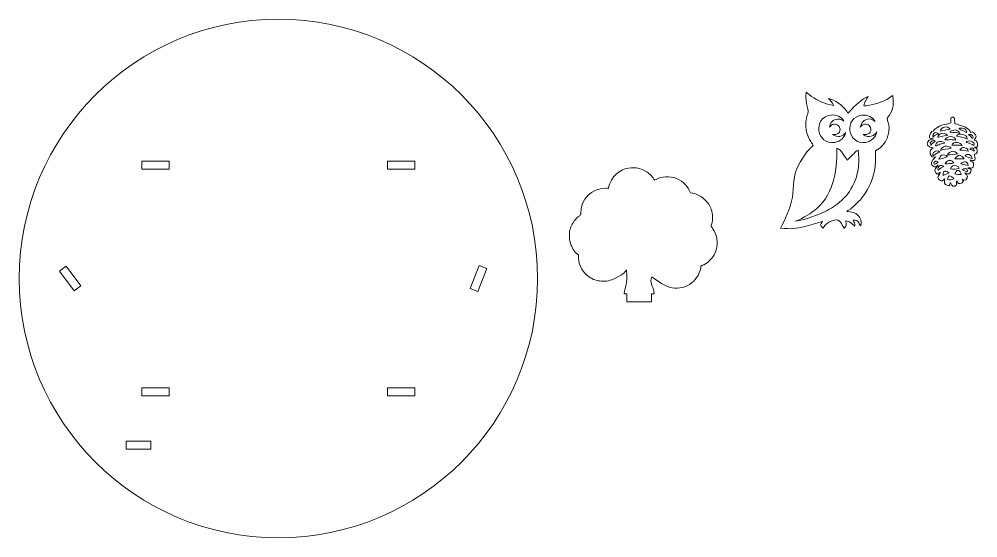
# Model space of a CAD drawing. Header units: millimetres. Extents: x -321 to 337, y -126 to 321.
# Drawn here: x -81.4 to 269.9, y -126.1 to 63.9 of the extents above; entities that cross this region are included whole.
import ezdxf

# ---------------------------------------------------------------- set-up
doc = ezdxf.new("R2010")
doc.units = ezdxf.units.MM
doc.header["$MEASUREMENT"] = 0
doc.layers.add('layer 1', color=7, linetype='Continuous')

msp = doc.modelspace()

# ---------------------------------------------------------------- linework, layer by layer
at = {"layer": 'layer 1', "color": 142, "lineweight": 9}
for points, knots in [([(13.5775, -126.0618), (66.0445, -126.0618), (108.5775, -83.5288), (108.5775, -31.0618), (108.5775, -31.0618), (108.5775, 21.4052), (66.0445, 63.9382), (13.5775, 63.9382), (13.5775, 63.9382), (-38.8895, 63.9382), (-81.4225, 21.4052), (-81.4225, -31.0618), (-81.4225, -31.0618), (-81.4225, -83.5288), (-38.8895, -126.0618), (13.5775, -126.0618)], [0, 0, 0, 0, 0.2, 0.2, 0.2, 0.2, 0.4, 0.4, 0.4, 0.4, 0.6, 0.6, 0.6, 0.6, 1, 1, 1, 1]), ([(-36.4225, 11.9382), (-36.4225, 11.9382), (-26.4225, 11.9382), (-26.4225, 11.9382), (-26.4225, 11.9382), (-26.4225, 11.9382), (-26.4225, 8.9382), (-26.4225, 8.9382), (-26.4225, 8.9382), (-26.4225, 8.9382), (-36.4225, 8.9382), (-36.4225, 8.9382), (-36.4225, 8.9382), (-36.4225, 8.9382), (-36.4225, 11.9382), (-36.4225, 11.9382)], [0, 0, 0, 0, 0.2, 0.2, 0.2, 0.2, 0.4, 0.4, 0.4, 0.4, 0.6, 0.6, 0.6, 0.6, 1, 1, 1, 1]), ([(53.5775, 11.9382), (53.5775, 11.9382), (63.5775, 11.9382), (63.5775, 11.9382), (63.5775, 11.9382), (63.5775, 11.9382), (63.5775, 8.9382), (63.5775, 8.9382), (63.5775, 8.9382), (63.5775, 8.9382), (53.5775, 8.9382), (53.5775, 8.9382), (53.5775, 8.9382), (53.5775, 8.9382), (53.5775, 11.9382), (53.5775, 11.9382)], [0, 0, 0, 0, 0.2, 0.2, 0.2, 0.2, 0.4, 0.4, 0.4, 0.4, 0.6, 0.6, 0.6, 0.6, 1, 1, 1, 1]), ([(141.1734, -27.8679), (140.7142, -28.6791), (139.7682, -29.9066), (135.7408, -31.5174), (135.7408, -31.5174), (135.1477, -31.7583), (133.9792, -32.0384), (133.1767, -32.0384), (133.1767, -32.0384), (131.2099, -32.0384), (130.2927, -31.9761), (128.4752, -31.0731), (128.4752, -31.0731), (127.9212, -30.7979), (127.5579, -30.5453), (127.0869, -30.1947), (127.0869, -30.1947), (125.762, -29.2087), (124.7837, -27.8479), (124.1631, -26.3184), (124.1631, -26.3184), (123.6913, -25.1562), (123.5431, -24.1168), (123.5431, -22.4679), (123.5431, -22.4679), (122.4898, -21.7626), (121.3435, -20.1306), (120.8614, -18.9162), (120.8614, -18.9162), (120.4693, -17.9286), (120.2488, -16.8561), (120.206, -15.7794), (120.206, -15.7794), (120.206, -15.7794), (120.206, -15.0047), (120.206, -15.0047), (120.206, -15.0047), (120.2683, -13.4402), (120.7108, -11.9075), (121.553, -10.6554), (121.553, -10.6554), (122.1929, -9.7042), (122.7082, -9.0644), (123.5978, -8.3556), (123.5978, -8.3556), (123.8155, -8.1822), (124.1487, -7.8709), (124.4246, -7.7972), (124.4246, -7.7972), (124.4183, -7.5125), (124.3617, -7.547), (124.3617, -7.2305), (124.3617, -7.2305), (124.3617, -2.0048), (128.3989, 2.0252), (133.5544, 2.0252), (133.5544, 2.0252), (133.9599, 2.0252), (134.1216, 1.9622), (134.5618, 1.9622), (134.5618, 1.9622), (134.6394, 2.8938), (135.1855, 4.1612), (135.6106, 4.9432), (135.6106, 4.9432), (136.5292, 6.6334), (138.0148, 7.9353), (139.7456, 8.7418), (139.7456, 8.7418), (141.3453, 9.4872), (142.3732, 9.518), (144.0695, 9.518), (144.0695, 9.518), (145.6913, 9.518), (147.577, 8.7051), (148.5664, 8.0333), (148.5664, 8.0333), (149.6898, 7.2705), (150.7956, 6.1324), (151.4362, 4.9216), (151.4362, 4.9216), (152.2793, 5.4861), (154.181, 6.1808), (155.5919, 6.1808), (155.5919, 6.1808), (155.5919, 6.1808), (156.4734, 6.1808), (156.4734, 6.1808), (156.4734, 6.1808), (159.2832, 6.1808), (161.8853, 4.525), (163.3824, 2.5117), (163.3824, 2.5117), (164.2579, 1.3345), (164.1363, 1.2198), (164.5958, 0.2622), (164.5958, 0.2622), (166.9318, 0.2622), (170.0167, -1.7369), (171.2675, -3.8331), (171.2675, -3.8331), (171.2675, -3.8331), (172.0046, -5.2367), (172.0046, -5.2367), (172.0046, -5.2367), (172.6905, -6.762), (172.8858, -8.7026), (172.5248, -10.5002), (172.5248, -10.5002), (172.4688, -10.7791), (172.4134, -11.0014), (172.3408, -11.2606), (172.3408, -11.2606), (172.2895, -11.4437), (172.1516, -11.7777), (172.1516, -11.9529), (172.1516, -11.9529), (172.1516, -12.0146), (174.3553, -14.4601), (174.3553, -17.4937), (174.3553, -17.4937), (174.3553, -19.2637), (174.3364, -19.6309), (173.7497, -21.2957), (173.7497, -21.2957), (173.2189, -22.8015), (171.9493, -24.3474), (170.6862, -25.2842), (170.6862, -25.2842), (169.7001, -26.0155), (169.3577, -26.0557), (168.4367, -26.4976), (168.4367, -26.4976), (168.4367, -28.6186), (166.7443, -31.3895), (165.0015, -32.6959), (165.0015, -32.6959), (162.8775, -34.2881), (160.5483, -34.8823), (157.8761, -34.4766), (157.8761, -34.4766), (155.2182, -34.0731), (152.7121, -31.9586), (150.4902, -30.4534), (150.4902, -30.4534), (149.3543, -32.6573), (150.9806, -33.5082), (151.301, -36.6313), (151.301, -36.6313), (151.301, -36.6313), (150.3231, -36.6313), (150.3231, -36.6313), (150.3231, -36.6313), (150.3231, -36.6313), (150.3231, -39.6313), (150.3231, -39.6313), (150.3231, -39.6313), (150.3231, -39.6313), (141.3231, -39.6313), (141.3231, -39.6313), (141.3231, -39.6313), (141.3231, -39.6313), (141.3231, -36.6313), (141.3231, -36.6313), (141.3231, -36.6313), (141.3231, -36.6313), (140.3452, -36.6313), (140.3452, -36.6313), (140.3452, -36.6313), (140.5921, -33.6652), (141.6631, -33.7513), (141.1734, -27.8679)], [0, 0, 0, 0, 0.02272727, 0.02272727, 0.02272727, 0.02272727, 0.04545455, 0.04545455, 0.04545455, 0.04545455, 0.06818182, 0.06818182, 0.06818182, 0.06818182, 0.09090909, 0.09090909, 0.09090909, 0.09090909, 0.11363636, 0.11363636, 0.11363636, 0.11363636, 0.13636364, 0.13636364, 0.13636364, 0.13636364, 0.15909091, 0.15909091, 0.15909091, 0.15909091, 0.18181818, 0.18181818, 0.18181818, 0.18181818, 0.20454545, 0.20454545, 0.20454545, 0.20454545, 0.22727273, 0.22727273, 0.22727273, 0.22727273, 0.25, 0.25, 0.25, 0.25, 0.27272727, 0.27272727, 0.27272727, 0.27272727, 0.29545455, 0.29545455, 0.29545455, 0.29545455, 0.31818182, 0.31818182, 0.31818182, 0.31818182, 0.34090909, 0.34090909, 0.34090909, 0.34090909, 0.36363636, 0.36363636, 0.36363636, 0.36363636, 0.38636364, 0.38636364, 0.38636364, 0.38636364, 0.40909091, 0.40909091, 0.40909091, 0.40909091, 0.43181818, 0.43181818, 0.43181818, 0.43181818, 0.45454545, 0.45454545, 0.45454545, 0.45454545, 0.47727273, 0.47727273, 0.47727273, 0.47727273, 0.5, 0.5, 0.5, 0.5, 0.52272727, 0.52272727, 0.52272727, 0.52272727, 0.54545455, 0.54545455, 0.54545455, 0.54545455, 0.56818182, 0.56818182, 0.56818182, 0.56818182, 0.59090909, 0.59090909, 0.59090909, 0.59090909, 0.61363636, 0.61363636, 0.61363636, 0.61363636, 0.63636364, 0.63636364, 0.63636364, 0.63636364, 0.65909091, 0.65909091, 0.65909091, 0.65909091, 0.68181818, 0.68181818, 0.68181818, 0.68181818, 0.70454545, 0.70454545, 0.70454545, 0.70454545, 0.72727273, 0.72727273, 0.72727273, 0.72727273, 0.75, 0.75, 0.75, 0.75, 0.77272727, 0.77272727, 0.77272727, 0.77272727, 0.79545455, 0.79545455, 0.79545455, 0.79545455, 0.81818182, 0.81818182, 0.81818182, 0.81818182, 0.84090909, 0.84090909, 0.84090909, 0.84090909, 0.86363636, 0.86363636, 0.86363636, 0.86363636, 0.88636364, 0.88636364, 0.88636364, 0.88636364, 0.90909091, 0.90909091, 0.90909091, 0.90909091, 0.93181818, 0.93181818, 0.93181818, 0.93181818, 0.95454545, 0.95454545, 0.95454545, 0.95454545, 1, 1, 1, 1]), ([(-61.2244, -35.5601), (-61.2244, -35.5601), (-66.6327, -28.3663), (-66.6327, -28.3663), (-66.6327, -28.3663), (-66.6327, -28.3663), (-64.2348, -26.5635), (-64.2348, -26.5635), (-64.2348, -26.5635), (-64.2348, -26.5635), (-58.8265, -33.7573), (-58.8265, -33.7573), (-58.8265, -33.7573), (-58.8265, -33.7573), (-61.2244, -35.5601), (-61.2244, -35.5601)], [0, 0, 0, 0, 0.2, 0.2, 0.2, 0.2, 0.4, 0.4, 0.4, 0.4, 0.6, 0.6, 0.6, 0.6, 1, 1, 1, 1]), ([(83.8691, -34.6949), (83.8691, -34.6949), (87.1787, -26.3255), (87.1787, -26.3255), (87.1787, -26.3255), (87.1787, -26.3255), (89.9685, -27.4287), (89.9685, -27.4287), (89.9685, -27.4287), (89.9685, -27.4287), (86.6589, -35.7981), (86.6589, -35.7981), (86.6589, -35.7981), (86.6589, -35.7981), (83.8691, -34.6949), (83.8691, -34.6949)], [0, 0, 0, 0, 0.2, 0.2, 0.2, 0.2, 0.4, 0.4, 0.4, 0.4, 0.6, 0.6, 0.6, 0.6, 1, 1, 1, 1]), ([(-36.4225, -71.0618), (-36.4225, -71.0618), (-26.4225, -71.0618), (-26.4225, -71.0618), (-26.4225, -71.0618), (-26.4225, -71.0618), (-26.4225, -74.0618), (-26.4225, -74.0618), (-26.4225, -74.0618), (-26.4225, -74.0618), (-36.4225, -74.0618), (-36.4225, -74.0618), (-36.4225, -74.0618), (-36.4225, -74.0618), (-36.4225, -71.0618), (-36.4225, -71.0618)], [0, 0, 0, 0, 0.2, 0.2, 0.2, 0.2, 0.4, 0.4, 0.4, 0.4, 0.6, 0.6, 0.6, 0.6, 1, 1, 1, 1]), ([(53.5775, -71.0618), (53.5775, -71.0618), (63.5775, -71.0618), (63.5775, -71.0618), (63.5775, -71.0618), (63.5775, -71.0618), (63.5775, -74.0618), (63.5775, -74.0618), (63.5775, -74.0618), (63.5775, -74.0618), (53.5775, -74.0618), (53.5775, -74.0618), (53.5775, -74.0618), (53.5775, -74.0618), (53.5775, -71.0618), (53.5775, -71.0618)], [0, 0, 0, 0, 0.2, 0.2, 0.2, 0.2, 0.4, 0.4, 0.4, 0.4, 0.6, 0.6, 0.6, 0.6, 1, 1, 1, 1]), ([(-42.2095, -90.6054), (-42.2095, -90.6054), (-33.2095, -90.6054), (-33.2095, -90.6054), (-33.2095, -90.6054), (-33.2095, -90.6054), (-33.2095, -93.6054), (-33.2095, -93.6054), (-33.2095, -93.6054), (-33.2095, -93.6054), (-42.2095, -93.6054), (-42.2095, -93.6054), (-42.2095, -93.6054), (-42.2095, -93.6054), (-42.2095, -90.6054), (-42.2095, -90.6054)], [0, 0, 0, 0, 0.2, 0.2, 0.2, 0.2, 0.4, 0.4, 0.4, 0.4, 0.6, 0.6, 0.6, 0.6, 1, 1, 1, 1])]:
    msp.add_open_spline(points, degree=3, knots=knots, dxfattribs=at)
at = {"layer": 'layer 1', "color": 2, "lineweight": 9}
for points, knots in [([(238.7282, 35.974), (237.8575, 35.3485), (237.4858, 35.0393), (236.5059, 34.5007), (236.5059, 34.5007), (234.3795, 33.3321), (230.5794, 32.3018), (228.1767, 32.1559), (228.1767, 32.1559), (228.258, 33.5206), (229.165, 34.5889), (229.6597, 35.5856), (229.6597, 35.5856), (227.7457, 34.9071), (224.4045, 31.9758), (223.1846, 30.3701), (223.1846, 30.3701), (223.1846, 30.3701), (222.3983, 29.4924), (222.3983, 29.4924), (222.3983, 29.4924), (222.1147, 29.8386), (221.919, 30.1255), (221.6875, 30.4459), (221.6875, 30.4459), (220.3751, 32.262), (217.5142, 34.4102), (215.2, 34.8834), (215.2, 34.8834), (215.776, 34.3892), (216.7001, 33.4482), (216.9859, 32.3263), (216.9859, 32.3263), (214.2333, 32.6774), (211.1421, 34.1317), (208.9625, 35.6672), (208.9625, 35.6672), (208.9625, 35.6672), (206.9823, 37.1876), (206.9823, 37.1876), (206.9823, 37.1876), (206.5043, 32.3489), (208.2115, 31.0238), (207.5954, 29.332), (207.5954, 29.332), (206.6742, 26.802), (206.5945, 24.1986), (207.4539, 21.6512), (207.4539, 21.6512), (208.1797, 19.5001), (208.7455, 19.199), (209.5564, 17.8222), (209.5564, 17.8222), (209.2106, 17.2816), (208.6529, 16.911), (208.2019, 16.3774), (208.2019, 16.3774), (207.7553, 15.8491), (207.4159, 15.5289), (206.9914, 14.9516), (206.9914, 14.9516), (206.9914, 14.9516), (204.8876, 11.7909), (204.8876, 11.7909), (204.8876, 11.7909), (201.6354, 6.0298), (202.5873, 2.6545), (201.934, -1.2438), (201.934, -1.2438), (201.3013, -5.0185), (199.2634, -9.3991), (197.6016, -12.6572), (197.6016, -12.6572), (201.6323, -12.9516), (202.6363, -12.8982), (206.9899, -11.8644), (206.9899, -11.8644), (206.9899, -11.8644), (212.9954, -10.1512), (212.9954, -10.1512), (212.9954, -10.1512), (212.0774, -11.3469), (211.9201, -11.6012), (213.1787, -12.5671), (213.1787, -12.5671), (213.9634, -11.9215), (213.7319, -10.7031), (217.3289, -9.6989), (217.3289, -9.6989), (219.6149, -9.0607), (219.8634, -11.3614), (220.9166, -12.569), (220.9166, -12.569), (221.8661, -11.8968), (221.6654, -11.3558), (221.5103, -9.9898), (221.5103, -9.9898), (223.6927, -10.1757), (224.0171, -11.4824), (224.8435, -11.8618), (224.8435, -11.8618), (224.8757, -10.5285), (224.6114, -10.6943), (224.2776, -9.6579), (224.2776, -9.6579), (226.3539, -9.5913), (226.047, -10.7821), (227.0409, -11.8194), (227.0409, -11.8194), (227.735, -8.5371), (225.1904, -6.3227), (221.8787, -6.5716), (221.8787, -6.5716), (222.2102, -6.2416), (222.1608, -6.3089), (222.5544, -6.0364), (222.5544, -6.0364), (224.8629, -4.4389), (224.816, -4.0596), (226.3488, -2.7565), (226.3488, -2.7565), (227.266, -1.9768), (229.234, 0.9898), (229.7754, 2.0496), (229.7754, 2.0496), (232.1719, 6.7407), (232.6474, 9.7825), (232.3615, 15.7372), (232.3615, 15.7372), (233.9824, 16.3065), (235.9471, 18.4771), (236.6741, 20.3391), (236.6741, 20.3391), (237.1189, 21.4783), (237.4039, 22.7287), (237.378, 24.0799), (237.378, 24.0799), (237.3474, 25.6711), (236.7987, 26.5316), (236.6902, 27.7004), (236.6902, 27.7004), (238.7186, 30.2416), (239.3059, 31.9308), (238.7282, 35.974)], [0, 0, 0, 0, 0.02702703, 0.02702703, 0.02702703, 0.02702703, 0.05405405, 0.05405405, 0.05405405, 0.05405405, 0.08108108, 0.08108108, 0.08108108, 0.08108108, 0.10810811, 0.10810811, 0.10810811, 0.10810811, 0.13513514, 0.13513514, 0.13513514, 0.13513514, 0.16216216, 0.16216216, 0.16216216, 0.16216216, 0.18918919, 0.18918919, 0.18918919, 0.18918919, 0.21621622, 0.21621622, 0.21621622, 0.21621622, 0.24324324, 0.24324324, 0.24324324, 0.24324324, 0.27027027, 0.27027027, 0.27027027, 0.27027027, 0.2972973, 0.2972973, 0.2972973, 0.2972973, 0.32432432, 0.32432432, 0.32432432, 0.32432432, 0.35135135, 0.35135135, 0.35135135, 0.35135135, 0.37837838, 0.37837838, 0.37837838, 0.37837838, 0.40540541, 0.40540541, 0.40540541, 0.40540541, 0.43243243, 0.43243243, 0.43243243, 0.43243243, 0.45945946, 0.45945946, 0.45945946, 0.45945946, 0.48648649, 0.48648649, 0.48648649, 0.48648649, 0.51351351, 0.51351351, 0.51351351, 0.51351351, 0.54054054, 0.54054054, 0.54054054, 0.54054054, 0.56756757, 0.56756757, 0.56756757, 0.56756757, 0.59459459, 0.59459459, 0.59459459, 0.59459459, 0.62162162, 0.62162162, 0.62162162, 0.62162162, 0.64864865, 0.64864865, 0.64864865, 0.64864865, 0.67567568, 0.67567568, 0.67567568, 0.67567568, 0.7027027, 0.7027027, 0.7027027, 0.7027027, 0.72972973, 0.72972973, 0.72972973, 0.72972973, 0.75675676, 0.75675676, 0.75675676, 0.75675676, 0.78378378, 0.78378378, 0.78378378, 0.78378378, 0.81081081, 0.81081081, 0.81081081, 0.81081081, 0.83783784, 0.83783784, 0.83783784, 0.83783784, 0.86486486, 0.86486486, 0.86486486, 0.86486486, 0.89189189, 0.89189189, 0.89189189, 0.89189189, 0.91891892, 0.91891892, 0.91891892, 0.91891892, 0.94594595, 0.94594595, 0.94594595, 0.94594595, 1, 1, 1, 1]), ([(215.5293, 24.3184), (215.5293, 24.3184), (216.2855, 25.0547), (216.2855, 25.0547), (216.2855, 25.0547), (217.3115, 25.8981), (218.8556, 25.2907), (219.251, 24.2556), (219.251, 24.2556), (219.9421, 22.4465), (218.4232, 21.4294), (216.6482, 21.7227), (216.6482, 21.7227), (218.4722, 20.3088), (220.5169, 20.9604), (221.4674, 22.3682), (221.4674, 22.3682), (221.0395, 20.631), (219.7406, 19.1344), (217.4617, 18.7889), (217.4617, 18.7889), (210.8109, 17.7806), (209.2329, 27.7964), (215.9313, 28.7794), (215.9313, 28.7794), (218.2508, 29.1198), (219.9156, 28.1109), (220.8254, 26.6164), (220.8254, 26.6164), (219.0406, 28.1156), (215.9292, 27.4012), (215.5293, 24.3184)], [0, 0, 0, 0, 0.11111111, 0.11111111, 0.11111111, 0.11111111, 0.22222222, 0.22222222, 0.22222222, 0.22222222, 0.33333333, 0.33333333, 0.33333333, 0.33333333, 0.44444444, 0.44444444, 0.44444444, 0.44444444, 0.55555556, 0.55555556, 0.55555556, 0.55555556, 0.66666667, 0.66666667, 0.66666667, 0.66666667, 0.77777778, 0.77777778, 0.77777778, 0.77777778, 1, 1, 1, 1]), ([(226.8177, 24.3184), (226.8177, 24.3184), (227.5739, 25.0547), (227.5739, 25.0547), (227.5739, 25.0547), (228.5999, 25.8981), (230.1439, 25.2907), (230.5394, 24.2556), (230.5394, 24.2556), (231.2305, 22.4465), (229.7116, 21.4294), (227.9366, 21.7227), (227.9366, 21.7227), (229.8875, 20.2104), (232.0909, 21.0611), (232.9378, 22.6727), (232.9378, 22.6727), (232.4626, 20.6225), (230.728, 19.0681), (228.8215, 18.7856), (228.8215, 18.7856), (222.0268, 17.7788), (220.7174, 28.0041), (227.4301, 28.7975), (227.4301, 28.7975), (229.5637, 29.0496), (231.3522, 27.9844), (232.3096, 26.4375), (232.3096, 26.4375), (230.5673, 28.1661), (227.2327, 27.5174), (226.8177, 24.3184)], [0, 0, 0, 0, 0.11111111, 0.11111111, 0.11111111, 0.11111111, 0.22222222, 0.22222222, 0.22222222, 0.22222222, 0.33333333, 0.33333333, 0.33333333, 0.33333333, 0.44444444, 0.44444444, 0.44444444, 0.44444444, 0.55555556, 0.55555556, 0.55555556, 0.55555556, 0.66666667, 0.66666667, 0.66666667, 0.66666667, 0.77777778, 0.77777778, 0.77777778, 0.77777778, 1, 1, 1, 1]), ([(260.5423, 28.1006), (260.8313, 28.1006), (261.2653, 28.1307), (261.3126, 27.6006), (261.3126, 27.6006), (261.3126, 27.6006), (261.4905, 25.6065), (261.4905, 25.6065), (261.4905, 25.6065), (263.1241, 25.3987), (262.9464, 25.012), (263.5926, 24.9852), (263.5926, 24.9852), (264.6003, 24.9432), (266.3077, 23.9336), (266.8162, 23.2963), (266.8162, 23.2963), (267.161, 22.8645), (267.0224, 22.8642), (267.2244, 22.4413), (267.2244, 22.4413), (267.6292, 22.5344), (268.0042, 23.0788), (269.0218, 21.6204), (269.0218, 21.6204), (269.7206, 20.619), (268.9877, 20.6254), (268.5535, 19.5807), (268.5535, 19.5807), (269.2653, 19.439), (269.4807, 19.4338), (269.7009, 18.7649), (269.7009, 18.7649), (269.9091, 18.1314), (269.8689, 17.5486), (269.5875, 17.0719), (269.5875, 17.0719), (269.5875, 17.0719), (268.6983, 17.0026), (268.6983, 17.0026), (268.6983, 17.0026), (269.2528, 16.6112), (269.5331, 17.0376), (269.6337, 15.8005), (269.6337, 15.8005), (269.7042, 14.9345), (269.4276, 14.6009), (268.6474, 14.5079), (268.6474, 14.5079), (268.7398, 13.9771), (269.061, 12.9574), (268.7799, 12.4667), (268.7799, 12.4667), (268.3867, 11.7801), (267.4341, 12.4776), (267.0468, 12.251), (267.0468, 12.251), (267.4531, 11.643), (268.1274, 11.8758), (268.3218, 11.2058), (268.3218, 11.2058), (268.4586, 10.7349), (268.3401, 9.68), (267.8457, 9.4561), (267.8457, 9.4561), (267.4064, 9.2963), (266.6023, 9.6062), (266.2743, 9.4337), (266.2743, 9.4337), (266.5549, 9.1476), (267.8728, 9.2665), (267.3318, 7.9901), (267.3318, 7.9901), (267.1768, 7.6247), (267.0421, 7.6244), (266.8342, 7.3303), (266.8342, 7.3303), (266.0794, 7.2081), (265.7077, 7.3833), (265.1368, 7.6717), (265.1368, 7.6717), (265.4215, 7.0987), (266.402, 6.8159), (266.0135, 5.7726), (266.0135, 5.7726), (265.4598, 4.2864), (264.2431, 5.2733), (264.2213, 5.2834), (264.2213, 5.2834), (264.3873, 5.0079), (264.5398, 4.9449), (264.6408, 4.6441), (264.6408, 4.6441), (264.4913, 4.1812), (263.943, 3.7703), (263.429, 3.6831), (263.429, 3.6831), (262.4753, 3.5211), (262.5106, 4.1503), (262.3095, 4.7276), (262.3095, 4.7276), (261.5551, 4.4198), (262.8625, 3.1898), (261.4927, 2.7987), (261.4927, 2.7987), (260.3136, 2.4622), (260.2747, 3.4965), (259.8768, 4.1638), (259.8768, 4.1638), (259.5715, 3.7754), (259.8401, 3.3941), (259.3947, 2.8848), (259.3947, 2.8848), (259.1199, 2.8726), (257.9584, 3.4213), (257.9012, 3.4832), (257.9012, 3.4832), (257.5299, 3.8865), (257.7609, 4.9308), (257.7647, 5.4766), (257.7647, 5.4766), (257.3798, 5.3002), (257.5833, 5.4012), (257.283, 5.0468), (257.283, 5.0468), (256.669, 4.3217), (256.207, 4.7895), (255.5519, 5.3551), (255.5519, 5.3551), (254.7748, 6.0265), (255.9547, 7.0483), (256.2303, 7.839), (256.2303, 7.839), (255.3551, 7.6243), (255.6794, 7.2169), (255.0385, 7.1518), (255.0385, 7.1518), (253.1977, 8.4406), (254.8268, 9.6258), (255.3852, 10.5482), (255.3852, 10.5482), (255.0751, 10.4079), (254.4224, 9.7443), (254.0531, 9.7892), (254.0531, 9.7892), (253.7261, 9.829), (252.9689, 10.5109), (252.8901, 10.7562), (252.8901, 10.7562), (252.5863, 11.7011), (254.1267, 13.1765), (254.4146, 13.4705), (254.4146, 13.4705), (253.3602, 13.0468), (252.7799, 13.6924), (252.4946, 14.5872), (252.4946, 14.5872), (252.1418, 15.6935), (252.776, 16.3074), (253.5302, 16.8112), (253.5302, 16.8112), (252.1031, 17.1246), (250.6837, 17.5024), (251.7754, 19.3505), (251.7754, 19.3505), (252.0349, 19.7898), (253.0867, 20.0154), (253.7203, 20.1309), (253.7203, 20.1309), (253.1621, 20.2509), (252.58, 20.2177), (252.1446, 20.4777), (252.1446, 20.4777), (252.0088, 21.237), (252.7869, 23.1478), (253.7229, 23.0005), (253.7229, 23.0005), (254.0241, 23.5523), (254.3256, 23.7835), (254.9061, 24.1747), (254.9061, 24.1747), (256.4376, 25.2078), (256.9737, 25.2975), (258.5657, 25.5099), (258.5657, 25.5099), (259.2314, 25.5987), (259.3239, 25.9252), (260.0423, 25.9166), (260.0423, 25.9166), (260.0423, 25.9166), (260.0423, 27.6006), (260.0423, 27.6006), (260.0423, 27.6006), (260.0423, 27.876), (260.2669, 28.1006), (260.5423, 28.1006)], [0, 0, 0, 0, 0.02, 0.02, 0.02, 0.02, 0.04, 0.04, 0.04, 0.04, 0.06, 0.06, 0.06, 0.06, 0.08, 0.08, 0.08, 0.08, 0.1, 0.1, 0.1, 0.1, 0.12, 0.12, 0.12, 0.12, 0.14, 0.14, 0.14, 0.14, 0.16, 0.16, 0.16, 0.16, 0.18, 0.18, 0.18, 0.18, 0.2, 0.2, 0.2, 0.2, 0.22, 0.22, 0.22, 0.22, 0.24, 0.24, 0.24, 0.24, 0.26, 0.26, 0.26, 0.26, 0.28, 0.28, 0.28, 0.28, 0.3, 0.3, 0.3, 0.3, 0.32, 0.32, 0.32, 0.32, 0.34, 0.34, 0.34, 0.34, 0.36, 0.36, 0.36, 0.36, 0.38, 0.38, 0.38, 0.38, 0.4, 0.4, 0.4, 0.4, 0.42, 0.42, 0.42, 0.42, 0.44, 0.44, 0.44, 0.44, 0.46, 0.46, 0.46, 0.46, 0.48, 0.48, 0.48, 0.48, 0.5, 0.5, 0.5, 0.5, 0.52, 0.52, 0.52, 0.52, 0.54, 0.54, 0.54, 0.54, 0.56, 0.56, 0.56, 0.56, 0.58, 0.58, 0.58, 0.58, 0.6, 0.6, 0.6, 0.6, 0.62, 0.62, 0.62, 0.62, 0.64, 0.64, 0.64, 0.64, 0.66, 0.66, 0.66, 0.66, 0.68, 0.68, 0.68, 0.68, 0.7, 0.7, 0.7, 0.7, 0.72, 0.72, 0.72, 0.72, 0.74, 0.74, 0.74, 0.74, 0.76, 0.76, 0.76, 0.76, 0.78, 0.78, 0.78, 0.78, 0.8, 0.8, 0.8, 0.8, 0.82, 0.82, 0.82, 0.82, 0.84, 0.84, 0.84, 0.84, 0.86, 0.86, 0.86, 0.86, 0.88, 0.88, 0.88, 0.88, 0.9, 0.9, 0.9, 0.9, 0.92, 0.92, 0.92, 0.92, 0.94, 0.94, 0.94, 0.94, 0.96, 0.96, 0.96, 0.96, 1, 1, 1, 1]), ([(259.7437, 23.6477), (258.5125, 23.4369), (257.3557, 23.2558), (256.1703, 22.9084), (256.1703, 22.9084), (256.4088, 24.5897), (258.9347, 24.9838), (259.7437, 23.6477)], [0, 0, 0, 0, 0.33333333, 0.33333333, 0.33333333, 0.33333333, 1, 1, 1, 1]), ([(255.4725, 21.8156), (254.6934, 21.6518), (253.8733, 21.1981), (253.3906, 20.729), (253.3906, 20.729), (253.3253, 22.366), (254.5538, 22.9223), (255.4725, 21.8156)], [0, 0, 0, 0, 0.33333333, 0.33333333, 0.33333333, 0.33333333, 1, 1, 1, 1]), ([(258.8249, 21.3776), (257.3116, 21.2096), (255.3943, 20.6759), (255.1912, 20.656), (255.1912, 20.656), (255.2403, 21.1219), (255.4798, 21.3026), (255.7321, 21.5818), (255.7321, 21.5818), (256.7288, 22.6847), (258.5442, 21.9402), (258.8249, 21.3776)], [0, 0, 0, 0, 0.25, 0.25, 0.25, 0.25, 0.5, 0.5, 0.5, 0.5, 1, 1, 1, 1]), ([(259.8491, 19.805), (259.4343, 19.8018), (257.9653, 19.6488), (257.852, 19.6975), (257.852, 19.6975), (258.3865, 21.2403), (261.6436, 21.4648), (261.8747, 19.661), (261.8747, 19.661), (261.1588, 19.7379), (260.6135, 19.8107), (259.8491, 19.805)], [0, 0, 0, 0, 0.25, 0.25, 0.25, 0.25, 0.5, 0.5, 0.5, 0.5, 1, 1, 1, 1]), ([(259.73, 22.5081), (259.8639, 23.1119), (260.8831, 23.4135), (261.6771, 23.3448), (261.6771, 23.3448), (262.6031, 23.2648), (262.983, 22.6984), (263.2427, 22.0703), (263.2427, 22.0703), (262.108, 22.3661), (261.0934, 22.5072), (259.73, 22.5081)], [0, 0, 0, 0, 0.25, 0.25, 0.25, 0.25, 0.5, 0.5, 0.5, 0.5, 1, 1, 1, 1]), ([(264.4304, 21.64), (265.3515, 21.3371), (265.9973, 21.1513), (265.9811, 20.0406), (265.9811, 20.0406), (265.6619, 20.0711), (264.082, 21.0364), (262.0611, 21.0608), (262.0611, 21.0608), (262.3913, 21.8608), (263.5236, 21.9382), (264.4304, 21.64)], [0, 0, 0, 0, 0.25, 0.25, 0.25, 0.25, 0.5, 0.5, 0.5, 0.5, 1, 1, 1, 1]), ([(265.7577, 22.4091), (265.7577, 22.4091), (264.452, 23.1496), (264.452, 23.1496), (264.452, 23.1496), (263.9557, 23.3992), (263.4607, 23.5185), (262.9942, 23.7399), (262.9942, 23.7399), (263.5881, 24.4988), (265.941, 23.9609), (265.7577, 22.4091)], [0, 0, 0, 0, 0.25, 0.25, 0.25, 0.25, 0.5, 0.5, 0.5, 0.5, 1, 1, 1, 1]), ([(266.4575, 21.7389), (267.8227, 21.9287), (268.6027, 21.0367), (267.9653, 20.2111), (267.9653, 20.2111), (266.8306, 21.6429), (267.5076, 20.7882), (266.4575, 21.7389)], [0, 0, 0, 0, 0.33333333, 0.33333333, 0.33333333, 0.33333333, 1, 1, 1, 1]), ([(254.4199, 19.2958), (254.2768, 19.1617), (253.977, 19.0298), (253.8289, 18.9282), (253.8289, 18.9282), (253.0541, 18.3968), (252.9907, 17.997), (252.701, 17.8431), (252.701, 17.8431), (252.5145, 18.7042), (252.2872, 18.5847), (252.8327, 19.0451), (252.8327, 19.0451), (253.3548, 19.4858), (253.709, 19.6865), (254.4199, 19.2958)], [0, 0, 0, 0, 0.2, 0.2, 0.2, 0.2, 0.4, 0.4, 0.4, 0.4, 0.6, 0.6, 0.6, 0.6, 1, 1, 1, 1]), ([(257.8192, 18.5821), (257.6557, 18.4795), (256.3651, 18.2207), (256.0128, 18.1073), (256.0128, 18.1073), (255.5466, 17.9575), (254.7123, 17.5383), (254.4372, 17.4945), (254.4372, 17.4945), (254.2664, 19.1336), (256.6252, 19.6875), (257.8192, 18.5821)], [0, 0, 0, 0, 0.25, 0.25, 0.25, 0.25, 0.5, 0.5, 0.5, 0.5, 1, 1, 1, 1]), ([(262.2441, 17.8281), (261.8707, 17.848), (260.4044, 17.8015), (260.3596, 17.8206), (260.3596, 17.8206), (260.7687, 19.2252), (263.8006, 19.1077), (264.164, 17.5636), (264.164, 17.5636), (263.5023, 17.7029), (262.9362, 17.7908), (262.2441, 17.8281)], [0, 0, 0, 0, 0.25, 0.25, 0.25, 0.25, 0.5, 0.5, 0.5, 0.5, 1, 1, 1, 1]), ([(265.6606, 18.8183), (265.912, 19.8722), (269.2817, 19.2221), (268.4727, 17.7046), (268.4727, 17.7046), (268.0895, 17.7409), (268.4023, 17.6695), (268.0951, 17.8502), (268.0951, 17.8502), (266.5817, 18.7396), (266.8236, 18.3761), (265.6606, 18.8183)], [0, 0, 0, 0, 0.25, 0.25, 0.25, 0.25, 0.5, 0.5, 0.5, 0.5, 1, 1, 1, 1]), ([(202.8895, -10.0863), (204.4196, -9.8721), (208.5995, -7.2276), (209.6309, -6.451), (209.6309, -6.451), (216.7992, -1.0532), (218.4416, 7.6918), (218.2535, 16.7353), (218.2535, 16.7353), (220.1683, 15.8001), (221.1749, 13.2077), (222.0691, 12.3301), (222.0691, 12.3301), (222.775, 12.899), (223.1121, 13.5207), (223.903, 14.1442), (223.903, 14.1442), (224.7053, 14.7766), (224.9485, 15.4835), (226.0711, 15.9256), (226.0711, 15.9256), (226.5872, 12.2642), (226.2372, 7.8709), (224.9425, 4.8788), (224.9425, 4.8788), (223.6442, 1.878), (222.3445, -0.4218), (219.9488, -2.4507), (219.9488, -2.4507), (219.9488, -2.4507), (218.3403, -3.8069), (218.3403, -3.8069), (218.3403, -3.8069), (216.5839, -5.1741), (214.4615, -6.3168), (212.3859, -7.2334), (212.3859, -7.2334), (210.5356, -8.0506), (204.8821, -10.0758), (202.8895, -10.0863)], [0, 0, 0, 0, 0.09090909, 0.09090909, 0.09090909, 0.09090909, 0.18181818, 0.18181818, 0.18181818, 0.18181818, 0.27272727, 0.27272727, 0.27272727, 0.27272727, 0.36363636, 0.36363636, 0.36363636, 0.36363636, 0.45454545, 0.45454545, 0.45454545, 0.45454545, 0.54545455, 0.54545455, 0.54545455, 0.54545455, 0.63636364, 0.63636364, 0.63636364, 0.63636364, 0.72727273, 0.72727273, 0.72727273, 0.72727273, 0.81818182, 0.81818182, 0.81818182, 0.81818182, 1, 1, 1, 1]), ([(255.932, 15.2174), (254.9303, 14.9655), (254.2078, 14.4276), (253.5308, 13.8529), (253.5308, 13.8529), (252.8437, 14.841), (254.8217, 16.4318), (255.932, 15.2174)], [0, 0, 0, 0, 0.33333333, 0.33333333, 0.33333333, 0.33333333, 1, 1, 1, 1]), ([(258.758, 13.7412), (258.4778, 13.3186), (256.1647, 12.6499), (255.6596, 12.5982), (255.6596, 12.5982), (255.7774, 13.0837), (256.3281, 13.9944), (256.7312, 14.1343), (256.7312, 14.1343), (257.4587, 14.3863), (258.3598, 13.981), (258.758, 13.7412)], [0, 0, 0, 0, 0.25, 0.25, 0.25, 0.25, 0.5, 0.5, 0.5, 0.5, 1, 1, 1, 1]), ([(260.0895, 16.6335), (258.8261, 16.4072), (257.2809, 16.3529), (256.2576, 15.8675), (256.2576, 15.8675), (256.2921, 16.5826), (257.1048, 17.2437), (257.8287, 17.3624), (257.8287, 17.3624), (258.6752, 17.5014), (259.8567, 17.2568), (260.0895, 16.6335)], [0, 0, 0, 0, 0.25, 0.25, 0.25, 0.25, 0.5, 0.5, 0.5, 0.5, 1, 1, 1, 1]), ([(262.4743, 14.662), (262.007, 14.3661), (259.4595, 14.2816), (258.8054, 14.2599), (258.8054, 14.2599), (259.0073, 14.7776), (259.8866, 15.4591), (260.4853, 15.5297), (260.4853, 15.5297), (261.2055, 15.6144), (262.1713, 15.0759), (262.4743, 14.662)], [0, 0, 0, 0, 0.25, 0.25, 0.25, 0.25, 0.5, 0.5, 0.5, 0.5, 1, 1, 1, 1]), ([(264.9281, 12.8158), (264.9281, 12.8158), (261.5315, 12.8293), (261.5315, 12.8293), (261.5315, 12.8293), (261.8013, 13.4901), (262.7332, 14.0519), (263.2272, 14.0627), (263.2272, 14.0627), (263.7953, 14.075), (264.7592, 13.258), (264.9281, 12.8158)], [0, 0, 0, 0, 0.25, 0.25, 0.25, 0.25, 0.5, 0.5, 0.5, 0.5, 1, 1, 1, 1]), ([(263.2891, 15.9803), (263.3845, 16.1883), (263.6798, 16.5518), (263.8712, 16.6919), (263.8712, 16.6919), (264.2085, 16.9386), (264.6099, 16.9072), (265.0865, 16.8299), (265.0865, 16.8299), (265.9687, 16.6866), (266.185, 16.2488), (266.4469, 15.578), (266.4469, 15.578), (265.3757, 15.879), (264.5302, 15.8874), (263.2891, 15.9803)], [0, 0, 0, 0, 0.2, 0.2, 0.2, 0.2, 0.4, 0.4, 0.4, 0.4, 0.6, 0.6, 0.6, 0.6, 1, 1, 1, 1]), ([(265.2852, 13.7298), (265.672, 15.0099), (267.818, 14.325), (267.7767, 12.9272), (267.7767, 12.9272), (266.982, 13.0938), (266.0205, 13.4781), (265.2852, 13.7298)], [0, 0, 0, 0, 0.33333333, 0.33333333, 0.33333333, 0.33333333, 1, 1, 1, 1]), ([(268.5976, 15.5662), (268.2561, 15.7075), (268.1708, 15.8681), (267.8175, 16.0728), (267.8175, 16.0728), (267.5047, 16.254), (267.2214, 16.268), (266.9639, 16.3989), (266.9639, 16.3989), (267.2824, 16.947), (268.5999, 17.2378), (268.5976, 15.5662)], [0, 0, 0, 0, 0.25, 0.25, 0.25, 0.25, 0.5, 0.5, 0.5, 0.5, 1, 1, 1, 1]), ([(255.3782, 11.6292), (255.2478, 11.4375), (254.2747, 10.7787), (254.0505, 10.6454), (254.0505, 10.6454), (253.8347, 11.2118), (253.5642, 11.2869), (254.0083, 11.7211), (254.0083, 11.7211), (254.3958, 12.0997), (255.0313, 11.949), (255.3782, 11.6292)], [0, 0, 0, 0, 0.25, 0.25, 0.25, 0.25, 0.5, 0.5, 0.5, 0.5, 1, 1, 1, 1]), ([(257.3977, 10.0289), (255.598, 9.1818), (256.0698, 8.9799), (255.3857, 8.5802), (255.3857, 8.5802), (254.8382, 10.261), (256.6229, 10.812), (257.3977, 10.0289)], [0, 0, 0, 0, 0.33333333, 0.33333333, 0.33333333, 0.33333333, 1, 1, 1, 1]), ([(261.0763, 11.2591), (260.4392, 11.0613), (258.6335, 10.9234), (257.923, 10.9185), (257.923, 10.9185), (257.9689, 11.4512), (258.8094, 12.094), (259.4081, 12.1643), (259.4081, 12.1643), (260.1671, 12.2538), (260.8592, 11.6914), (261.0763, 11.2591)], [0, 0, 0, 0, 0.25, 0.25, 0.25, 0.25, 0.5, 0.5, 0.5, 0.5, 1, 1, 1, 1]), ([(263.0701, 9.3203), (262.1777, 9.1637), (260.9776, 8.7308), (259.9315, 9.0529), (259.9315, 9.0529), (259.9204, 9.0329), (259.8872, 9.0709), (259.866, 9.0825), (259.866, 9.0825), (260.1269, 9.8514), (261.0348, 10.8673), (262.3974, 10.0759), (262.3974, 10.0759), (262.7451, 9.8739), (262.935, 9.8053), (263.0701, 9.3203)], [0, 0, 0, 0, 0.2, 0.2, 0.2, 0.2, 0.4, 0.4, 0.4, 0.4, 0.6, 0.6, 0.6, 0.6, 1, 1, 1, 1]), ([(263.7103, 10.9373), (263.7015, 10.9199), (263.6717, 10.9558), (263.6549, 10.9688), (263.6549, 10.9688), (264.662, 12.096), (266.2005, 12.033), (266.4142, 10.3497), (266.4142, 10.3497), (266.4142, 10.3497), (263.7103, 10.9373), (263.7103, 10.9373)], [0, 0, 0, 0, 0.25, 0.25, 0.25, 0.25, 0.5, 0.5, 0.5, 0.5, 1, 1, 1, 1]), ([(259.4398, 7.6303), (259.1326, 7.4208), (258.2998, 7.3002), (257.2542, 6.7012), (257.2542, 6.7012), (256.9299, 8.871), (258.4146, 8.4224), (259.4398, 7.6303)], [0, 0, 0, 0, 0.33333333, 0.33333333, 0.33333333, 0.33333333, 1, 1, 1, 1]), ([(263.842, 6.9806), (263.2323, 6.9647), (262.0132, 7.1132), (261.4952, 7.2712), (261.4952, 7.2712), (261.6369, 7.7493), (262.2229, 8.6233), (262.7705, 8.5517), (262.7705, 8.5517), (263.2676, 8.4869), (263.7565, 7.6158), (263.842, 6.9806)], [0, 0, 0, 0, 0.25, 0.25, 0.25, 0.25, 0.5, 0.5, 0.5, 0.5, 1, 1, 1, 1]), ([(266.0381, 8.0054), (265.803, 7.8879), (265.6021, 8.1786), (265.0865, 8.4209), (265.0865, 8.4209), (264.7709, 8.5692), (264.4172, 8.546), (264.1778, 8.6967), (264.1778, 8.6967), (264.5096, 9.0296), (264.9455, 9.2047), (265.5503, 9.1805), (265.5503, 9.1805), (265.9944, 8.9297), (266.2043, 8.6338), (266.0381, 8.0054)], [0, 0, 0, 0, 0.2, 0.2, 0.2, 0.2, 0.4, 0.4, 0.4, 0.4, 0.6, 0.6, 0.6, 0.6, 1, 1, 1, 1]), ([(261.0731, 5.4173), (260.3896, 5.0366), (259.6485, 4.9808), (258.8328, 5.2424), (258.8328, 5.2424), (258.8882, 5.9403), (259.0825, 6.2463), (259.4589, 6.5882), (259.4589, 6.5882), (260.0969, 6.5607), (260.8461, 5.8186), (261.0731, 5.4173)], [0, 0, 0, 0, 0.25, 0.25, 0.25, 0.25, 0.5, 0.5, 0.5, 0.5, 1, 1, 1, 1])]:
    msp.add_open_spline(points, degree=3, knots=knots, dxfattribs=at)

doc.saveas('drawing.dxf')
